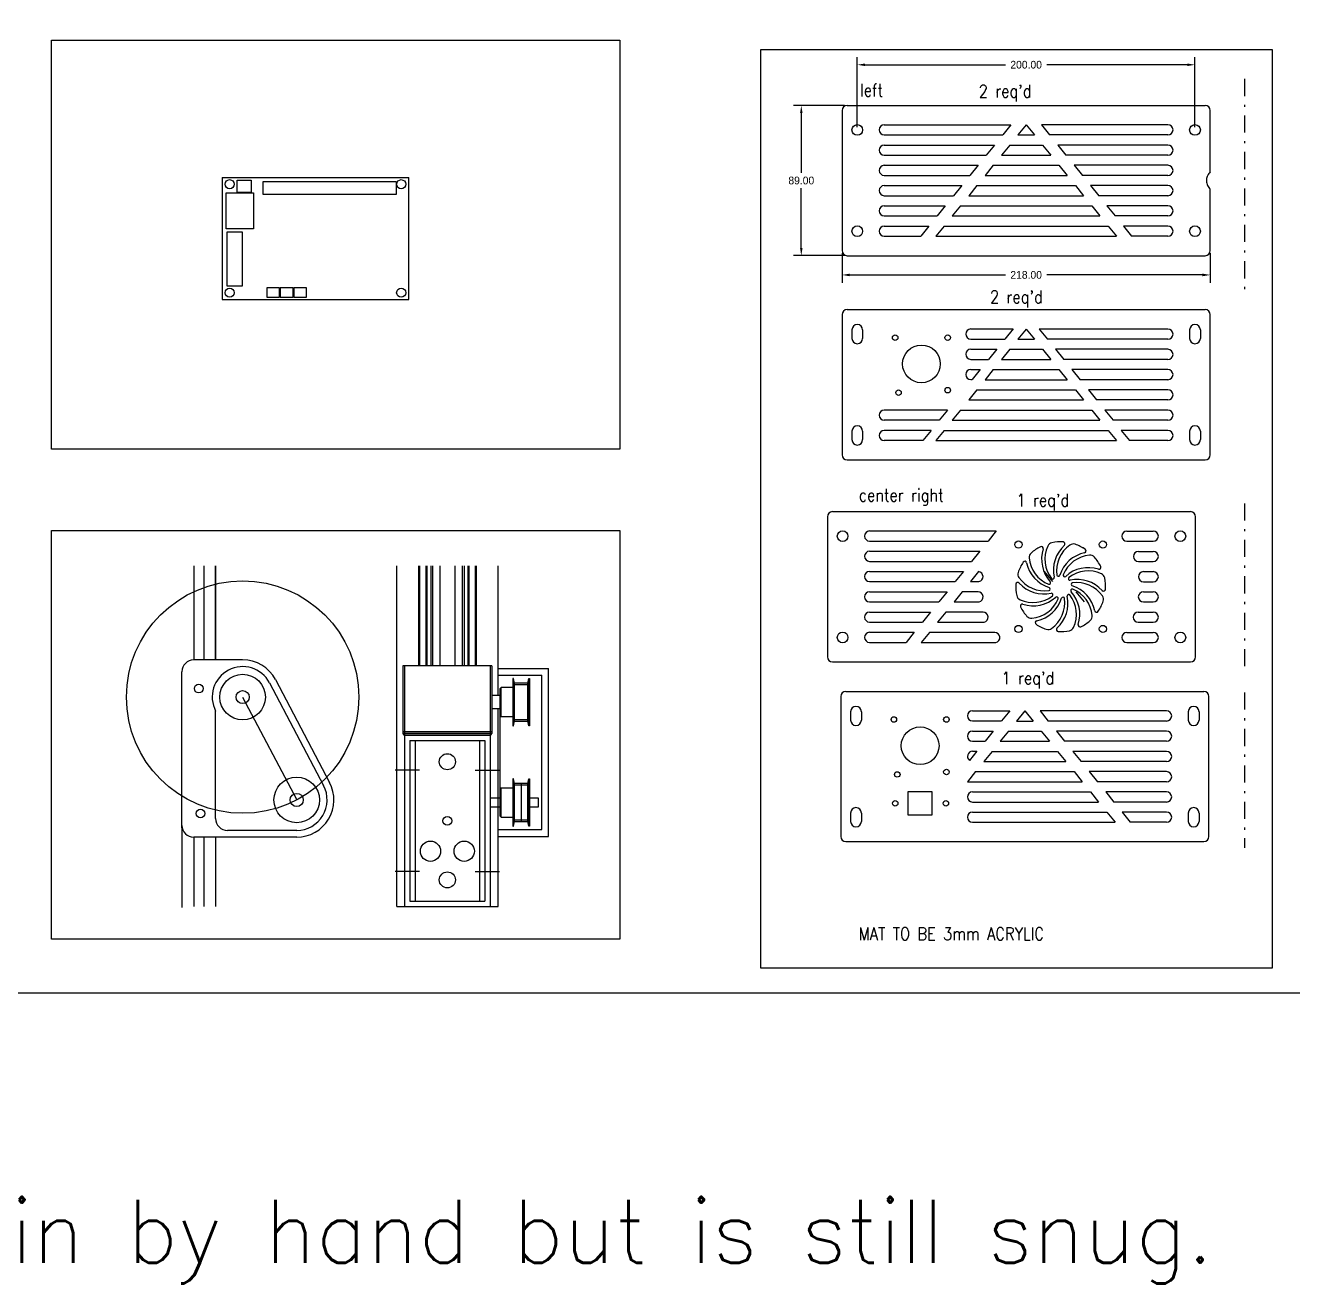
# Model space of a CAD drawing. Extents: x 134 to 3729, y -60 to 2081.
# Drawn here: x 2372 to 3123, y 21 to 766 of the extents above; entities that cross this region are included whole.
import ezdxf

# ---------------------------------------------------------------- set-up
doc = ezdxf.new("R2010")
doc.units = 0
doc.header["$LTSCALE"] = 25.4
doc.header["$MEASUREMENT"] = 0
doc.linetypes.add('CENTER', pattern=[0.85, 0.4, -0.2, 0.05, -0.2])
doc.linetypes.add('PHL_THICK', pattern=[0])
doc.layers.get('0').update_dxf_attribs({"linetype": 'CONTINUOUS'})
doc.layers.get('Defpoints').update_dxf_attribs({"linetype": 'CONTINUOUS'})
doc.layers.add('PROJECTION', color=7, linetype='CONTINUOUS')
doc.styles.add('ROMANS', font='ROMANS.SHX')
doc.dimstyles.get("Standard").update_dxf_attribs({"dimtxt": 0.18, "dimasz": 0.18, "dimexe": 0.18, "dimexo": 0.0625, "dimgap": 0.09, "dimtad": 0, "dimtih": 1, "dimtoh": 1, "dimdec": 4, "dimzin": 0, "dimdsep": 46, "dimtxsty": 'ROMANS', "dimcen": 0.09, "dimadec": 0, "dimazin": 0, "dimtfac": 1, "dimtdec": 4, "dimtofl": 0, "dimtmove": 2, "dimatfit": 3, "dimfxl": 0, "dimtolj": 1, "dimtzin": 0, "dimarcsym": 0})

# ---------------------------------------------------------------- blocks, each defined once
blk = doc.blocks.new('B20273743706122013_0000005')
at = {"color": 7, "linetype": 'Continuous'}
for p, q in [((3.209, 5.859), (3.156, 5.59)), ((3.252, 5.859), (3.209, 5.859)), ((3.209, 5.859), (3.209, 3.141)), ((3.252, 4.5), (3.252, 5.859)), ((3.156, 5.59), (3.156, 3.41)), ((3.252, 3.141), (3.252, 4.5)), ((3.156, 3.41), (3.209, 3.141)), ((3.209, 3.141), (3.252, 3.141))]:
    blk.add_line(p, q, dxfattribs=at)
blk = doc.blocks.new('*D381')
at = {"color": 0, "lineweight": -2}
for p, q in [((2864.93, 705.58), (2864.93, 747.19)), ((3064.93, 705.58), (3064.93, 747.19)), ((2869.5, 742.62), (2952.73, 742.62)), ((3060.35, 742.62), (2977.12, 742.62))]:
    blk.add_line(p, q, dxfattribs=at)
at = {"color": 0}
for points in [[(2869.5, 743.38), (2869.5, 741.86), (2864.93, 742.62)], [(3060.35, 743.38), (3060.35, 741.86), (3064.93, 742.62)]]:
    blk.add_solid(points, dxfattribs=at)
at = {"layer": 'Defpoints', "color": 0}
for p in [(3064.93, 742.62), (2864.93, 704.01), (3064.93, 704.01)]:
    blk.add_point(p, dxfattribs=at)
at = {"color": 0, "insert": (2964.93, 742.62), "char_height": 4.572, "attachment_point": 5}
blk.add_mtext('\\A1;200.00', dxfattribs=at)
blk = doc.blocks.new('*D382')
at = {"color": 0, "lineweight": -2}
for p, q in [((2855.93, 630.96), (2855.93, 613.54)), ((3073.93, 630.96), (3073.93, 613.54)), ((2860.5, 618.12), (2952.73, 618.12)), ((3069.35, 618.12), (2977.12, 618.12))]:
    blk.add_line(p, q, dxfattribs=at)
at = {"color": 0}
for points in [[(2860.5, 618.88), (2860.5, 617.35), (2855.93, 618.12)], [(3069.35, 618.88), (3069.35, 617.35), (3073.93, 618.12)]]:
    blk.add_solid(points, dxfattribs=at)
at = {"layer": 'Defpoints', "color": 0}
for p in [(2855.93, 632.54), (3073.93, 632.54), (3073.93, 618.12)]:
    blk.add_point(p, dxfattribs=at)
at = {"color": 0, "insert": (2964.93, 618.12), "char_height": 4.572, "attachment_point": 5}
blk.add_mtext('\\A1;218.00', dxfattribs=at)
blk = doc.blocks.new('*D419')
at = {"color": 0, "lineweight": -2}
for p, q in [((2857.35, 718.54), (2827.2, 718.54)), ((2831.77, 713.96), (2831.77, 678.61)), ((2831.77, 634.11), (2831.77, 669.46)), ((2857.35, 629.54), (2827.2, 629.54))]:
    blk.add_line(p, q, dxfattribs=at)
at = {"color": 0}
for points in [[(2831.01, 713.96), (2832.53, 713.96), (2831.77, 718.54)], [(2831.01, 634.11), (2832.53, 634.11), (2831.77, 629.54)]]:
    blk.add_solid(points, dxfattribs=at)
at = {"layer": 'Defpoints', "color": 0}
for p in [(2858.93, 718.54), (2831.77, 629.54), (2858.93, 629.54)]:
    blk.add_point(p, dxfattribs=at)
at = {"color": 0, "insert": (2831.77, 674.04), "char_height": 4.572, "attachment_point": 5}
blk.add_mtext('\\A1;89.00', dxfattribs=at)

msp = doc.modelspace()

# ---------------------------------------------------------------- linework, layer by layer
at = {"linetype": 'CENTER'}
for p, q in [((3094.20033, 734.18944), (3094.20033, 604.94833)), ((3094.20033, 482.81233), (3094.20033, 385.95347)), ((3094.20033, 370.78898), (3094.20033, 278.76386))]:
    msp.add_line(p, q, dxfattribs=at)
at = {"color": 6}
for p, q in [((2855.92689, 715.53548), (2855.92689, 632.53548)), ((2858.92689, 718.53548), (3070.92689, 718.53548)), ((3073.92689, 679.13346), (3073.92689, 715.53548)), ((2880.92689, 707.06571), (2955.91957, 707.06571)), ((2955.91957, 707.06571), (2951.06087, 701.06571)), ((2964.92689, 707.06571), (2960.06819, 701.06571)), ((2964.92689, 707.06571), (2969.7856, 701.06571)), ((3048.92689, 707.06571), (2973.93421, 707.06571)), ((2973.93421, 707.06571), (2978.79291, 701.06571)), ((2880.92689, 701.06571), (2951.06087, 701.06571)), ((2960.06819, 701.06571), (2969.7856, 701.06571)), ((3048.92689, 701.06571), (2978.79291, 701.06571)), ((2880.92689, 695.06571), (2946.20217, 695.06571)), ((2946.20217, 695.06571), (2941.34346, 689.06571)), ((2955.20948, 695.06571), (2950.35078, 689.06571)), ((2955.20948, 695.06571), (2974.6443, 695.06571)), ((2974.6443, 695.06571), (2979.503, 689.06571)), ((3048.92689, 695.06571), (2983.65162, 695.06571)), ((2983.65162, 695.06571), (2988.51032, 689.06571)), ((2880.92689, 689.06571), (2941.34346, 689.06571)), ((2880.92689, 683.06571), (2936.48476, 683.06571)), ((2936.48476, 683.06571), (2931.62605, 677.06571)), ((2945.49207, 683.06571), (2940.63337, 677.06571)), ((2945.49207, 683.06571), (2984.36171, 683.06571)), ((2950.35078, 689.06571), (2979.503, 689.06571)), ((2984.36171, 683.06571), (2989.22041, 677.06571)), ((3048.92689, 689.06571), (2988.51032, 689.06571)), ((3048.92689, 683.06571), (2993.36903, 683.06571)), ((2993.36903, 683.06571), (2998.22773, 677.06571)), ((2880.92689, 677.06571), (2931.62605, 677.06571)), ((2940.63337, 677.06571), (2989.22041, 677.06571)), ((3048.92689, 677.06571), (2998.22773, 677.06571)), ((2880.92689, 671.06571), (2926.76735, 671.06571)), ((2926.76735, 671.06571), (2921.90864, 665.06571)), ((2935.77467, 671.06571), (2930.91596, 665.06571)), ((2935.77467, 671.06571), (2994.07912, 671.06571)), ((2994.07912, 671.06571), (2998.93782, 665.06571)), ((3048.92689, 671.06571), (3003.08643, 671.06571)), ((3003.08643, 671.06571), (3007.94514, 665.06571)), ((3073.92689, 632.53547), (3073.92689, 668.93749)), ((2880.92689, 665.06571), (2921.90864, 665.06571)), ((2930.91596, 665.06571), (2998.93782, 665.06571)), ((3048.92689, 665.06571), (3007.94514, 665.06571)), ((2880.92689, 659.06571), (2917.04994, 659.06571)), ((2880.92689, 653.06571), (2912.19124, 653.06571)), ((2917.04994, 659.06571), (2912.19124, 653.06571)), ((2926.05726, 659.06571), (2921.19855, 653.06571)), ((2921.19855, 653.06571), (3008.65523, 653.06571)), ((2926.05726, 659.06571), (3003.79652, 659.06571)), ((3003.79652, 659.06571), (3008.65523, 653.06571)), ((3048.92689, 659.06571), (3012.80384, 659.06571)), ((3012.80384, 659.06571), (3017.66255, 653.06571)), ((3048.92689, 653.06571), (3017.66255, 653.06571)), ((2880.92689, 647.06571), (2907.33253, 647.06571)), ((2907.33253, 647.06571), (2902.47383, 641.06571)), ((2916.33985, 647.06571), (2911.48115, 641.06571)), ((2916.33985, 647.06571), (3013.51393, 647.06571)), ((3013.51393, 647.06571), (3018.37264, 641.06571)), ((3048.92689, 647.06571), (3022.52125, 647.06571)), ((3022.52125, 647.06571), (3027.37995, 641.06571)), ((2880.92689, 641.06571), (2902.47383, 641.06571)), ((2911.48115, 641.06571), (3018.37264, 641.06571)), ((3048.92689, 641.06571), (3027.37995, 641.06571)), ((2858.92689, 629.53548), (3070.9269, 629.53548)), ((2855.92689, 594.5882), (2855.92689, 511.58819)), ((2858.92689, 597.58819), (3070.9269, 597.58819)), ((3073.92689, 511.58819), (3073.92689, 594.58819)), ((2932.18213, 586.11842), (2957.20634, 586.11842)), ((2957.20634, 586.11842), (2952.34763, 580.11842)), ((2964.92689, 586.05796), (2960.06819, 580.05796)), ((2964.92689, 586.05796), (2969.7856, 580.05796)), ((3048.92689, 586.05796), (2972.64745, 586.05796)), ((2972.64745, 586.05796), (2977.50616, 580.05796)), ((2932.18213, 580.11842), (2952.34763, 580.11842)), ((2960.06819, 580.05796), (2969.7856, 580.05796)), ((3048.92689, 580.05796), (2977.50616, 580.05796)), ((2932.18213, 574.11842), (2947.48893, 574.11842)), ((2947.48893, 574.11842), (2942.63022, 568.11842)), ((2955.20949, 574.05796), (2950.35078, 568.05796)), ((2955.20949, 574.05796), (2974.6443, 574.05796)), ((2974.6443, 574.05796), (2979.50301, 568.05796)), ((3048.92689, 574.05796), (2982.36486, 574.05796)), ((2982.36486, 574.05796), (2987.22356, 568.05796)), ((2932.18213, 568.11842), (2942.63022, 568.11842)), ((2950.35078, 568.05796), (2979.50301, 568.05796)), ((3048.92689, 568.05796), (2987.22356, 568.05796)), ((2932.18213, 562.11842), (2937.77152, 562.11842)), ((2932.18213, 556.11842), (2932.91282, 556.11842)), ((2937.77152, 562.11842), (2932.91282, 556.11842)), ((2945.49208, 562.05796), (2940.63337, 556.05796)), ((2940.63337, 556.05796), (2989.22042, 556.05796)), ((2945.49208, 562.05796), (2984.36171, 562.05796)), ((2984.36171, 562.05796), (2989.22042, 556.05796)), ((3048.92689, 562.05796), (2992.08227, 562.05796)), ((2992.08227, 562.05796), (2996.94097, 556.05796)), ((3048.92689, 556.05796), (2996.94097, 556.05796)), ((2935.77467, 550.05796), (2930.91596, 544.05796)), ((2935.77467, 550.05796), (2994.07912, 550.05796)), ((2994.07912, 550.05796), (2998.93782, 544.05796)), ((3048.92689, 550.05796), (3001.79968, 550.05796)), ((3001.79968, 550.05796), (3006.65838, 544.05796)), ((2930.91596, 544.05796), (2998.93782, 544.05796)), ((3048.92689, 544.05796), (3006.65838, 544.05796)), ((2918.3367, 538.05796), (2880.92689, 538.05796)), ((2918.3367, 538.05796), (2913.478, 532.05796)), ((2926.05726, 538.05796), (2921.19856, 532.05796)), ((2926.05726, 538.05796), (3003.79653, 538.05796)), ((3003.79653, 538.05796), (3008.65523, 532.05796)), ((3048.92689, 538.05796), (3011.51709, 538.05796)), ((3011.51709, 538.05796), (3016.37579, 532.05796)), ((2913.478, 532.05796), (2880.92689, 532.05796)), ((2908.61929, 526.05796), (2880.92689, 526.05796)), ((2908.61929, 526.05796), (2903.76059, 520.05796)), ((2916.33985, 526.05796), (2911.48115, 520.05796)), ((2916.33985, 526.05796), (3013.51394, 526.05796)), ((2921.19856, 532.05796), (3008.65523, 532.05796)), ((3013.51394, 526.05796), (3018.37264, 520.05796)), ((3048.92689, 532.05796), (3016.37579, 532.05796)), ((3048.92689, 526.05796), (3021.23449, 526.05796)), ((3021.23449, 526.05796), (3026.0932, 520.05796)), ((2903.76059, 520.05796), (2880.92689, 520.05796)), ((2911.48115, 520.05796), (3018.37264, 520.05796)), ((3048.92689, 520.05796), (3026.0932, 520.05796)), ((2858.92689, 508.58819), (3070.9269, 508.58819)), ((2847.23314, 474.92097), (2847.23314, 391.92096)), ((2850.23314, 477.92097), (3062.23315, 477.92097)), ((3065.23314, 391.92096), (3065.23314, 474.92097)), ((2872.23314, 466.4512), (2947.22582, 466.4512)), ((2947.22582, 466.4512), (2942.36712, 460.4512)), ((3024.61382, 466.39073), (3040.23314, 466.39073)), ((2872.23314, 460.4512), (2942.36712, 460.4512)), ((3024.61382, 460.39073), (3040.23314, 460.39073)), ((2872.23314, 454.4512), (2937.50842, 454.4512)), ((2937.50842, 454.4512), (2932.64971, 448.4512)), ((3031.4836, 454.39073), (3040.23314, 454.39073)), ((2872.23314, 448.4512), (2932.64971, 448.4512)), ((3031.4836, 448.39073), (3040.23314, 448.39073)), ((2872.23314, 442.4512), (2927.79101, 442.4512)), ((2872.23314, 436.4512), (2922.9323, 436.4512)), ((2927.79101, 442.4512), (2922.9323, 436.4512)), ((2936.73478, 442.37273), (2931.93962, 436.4512)), ((2931.93962, 436.4512), (2937.00587, 436.4512)), ((2975.66796, 442.4512), (2980.52666, 436.4512)), ((3034.37411, 442.39073), (3040.23314, 442.39073)), ((3034.37411, 436.39073), (3040.23314, 436.39073)), ((2872.23314, 430.4512), (2918.0736, 430.4512)), ((2918.0736, 430.4512), (2913.2149, 424.4512)), ((2927.03195, 430.39073), (2922.22221, 424.4512)), ((2936.4246, 430.39073), (2927.03195, 430.39073)), ((2994.39268, 430.4512), (2999.25139, 424.4512)), ((3034.3561, 430.39073), (3040.23314, 430.39073)), ((2872.23314, 424.4512), (2913.2149, 424.4512)), ((2922.22221, 424.4512), (2937.02388, 424.4512)), ((3034.3561, 424.39073), (3040.23314, 424.39073)), ((2872.23314, 418.4512), (2908.35619, 418.4512)), ((2908.35619, 418.4512), (2903.49749, 412.4512)), ((2917.31454, 418.39073), (2912.5048, 412.4512)), ((2939.4356, 418.39073), (2917.31454, 418.39073)), ((3031.3451, 418.39073), (3040.23314, 418.39073)), ((2872.23314, 412.4512), (2903.49749, 412.4512)), ((2872.23314, 406.4512), (2898.63878, 406.4512)), ((2898.63878, 406.4512), (2893.78008, 400.4512)), ((2907.59713, 406.39073), (2902.7874, 400.4512)), ((2946.3753, 406.39073), (2907.59713, 406.39073)), ((2912.5048, 412.4512), (2940.03488, 412.4512)), ((3024.61382, 406.39073), (3040.23314, 406.39073)), ((3031.3451, 412.39073), (3040.23314, 412.39073)), ((2872.23314, 400.4512), (2893.78008, 400.4512)), ((2902.7874, 400.4512), (2946.97458, 400.4512)), ((3024.61382, 400.39073), (3040.23314, 400.39073)), ((2850.23314, 388.92097), (3062.23315, 388.92097)), ((2855.15029, 368.42097), (2855.15029, 285.42096)), ((2858.15029, 371.42097), (3070.1503, 371.42097)), ((3073.15029, 285.42096), (3073.15029, 368.42097)), ((2933.1545, 359.95119), (2955.19194, 359.95119)), ((2933.1545, 353.95119), (2950.33323, 353.95119)), ((2955.19194, 359.95119), (2950.33323, 353.95119)), ((2964.15029, 359.89073), (2959.29159, 353.89073)), ((2959.29159, 353.89073), (2969.009, 353.89073)), ((2964.15029, 359.89073), (2969.009, 353.89073)), ((3048.15029, 359.89073), (2973.15761, 359.89073)), ((2973.15761, 359.89073), (2978.01632, 353.89073)), ((3048.15029, 353.89073), (2978.01632, 353.89073)), ((2933.1545, 347.95119), (2945.47453, 347.95119)), ((2945.47453, 347.95119), (2940.61582, 341.95119)), ((2954.43289, 347.89073), (2949.57418, 341.89073)), ((2954.43289, 347.89073), (2973.8677, 347.89073)), ((2973.8677, 347.89073), (2978.72641, 341.89073)), ((3048.15029, 347.89073), (2982.87502, 347.89073)), ((2982.87502, 347.89073), (2987.73372, 341.89073)), ((2933.1545, 341.95119), (2940.61582, 341.95119)), ((2949.57418, 341.89073), (2978.72641, 341.89073)), ((3048.15029, 341.89073), (2987.73372, 341.89073)), ((2935.75712, 335.95119), (2931.37309, 330.53736)), ((2933.1545, 335.95119), (2935.75712, 335.95119)), ((2944.71548, 335.89073), (2939.85677, 329.89073)), ((2944.71548, 335.89073), (2983.58511, 335.89073)), ((2983.58511, 335.89073), (2988.44382, 329.89073)), ((3048.15029, 335.89073), (2992.59243, 335.89073)), ((2992.59243, 335.89073), (2997.45113, 329.89073)), ((2934.99807, 323.89073), (2930.13937, 317.89073)), ((2934.99807, 323.89073), (2993.30252, 323.89073)), ((2939.85677, 329.89073), (2988.44382, 329.89073)), ((2993.30252, 323.89073), (2998.16122, 317.89073)), ((3048.15029, 329.89073), (2997.45113, 329.89073)), ((3048.15029, 323.89073), (3002.30984, 323.89073)), ((3002.30984, 323.89073), (3007.16854, 317.89073)), ((2930.13937, 317.89073), (2998.16122, 317.89073)), ((3048.15029, 317.89073), (3007.16854, 317.89073)), ((2933.1545, 311.89073), (3003.01993, 311.89073)), ((3003.01993, 311.89073), (3007.87863, 305.89073)), ((3048.15029, 311.89073), (3012.02725, 311.89073)), ((3012.02725, 311.89073), (3016.88595, 305.89073)), ((2933.1545, 305.89073), (3007.87863, 305.89073)), ((3048.15029, 305.89073), (3016.88595, 305.89073)), ((2933.1545, 299.89073), (3012.73734, 299.89073)), ((2933.1545, 293.89073), (3017.59604, 293.89073)), ((3012.73734, 299.89073), (3017.59604, 293.89073)), ((3048.15029, 299.89073), (3021.74465, 299.89073)), ((3021.74465, 299.89073), (3026.60336, 293.89073)), ((3048.15029, 293.89073), (3026.60336, 293.89073)), ((2858.15029, 282.42097), (3070.1503, 282.42097))]:
    msp.add_line(p, q, dxfattribs=at)
at = {"color": 3}
for p, q in [((2488.77832, 675.9243), (2488.77832, 603.5343)), ((2488.77832, 675.9243), (2599.26832, 675.9243)), ((2599.26832, 603.5343), (2599.26832, 675.9243)), ((2488.77832, 603.5343), (2599.26832, 603.5343)), ((2861.75189, 585.55796), (2861.75189, 580.55797)), ((2868.10189, 585.55796), (2868.10189, 580.55797)), ((3061.75189, 585.55796), (3061.75189, 580.55797)), ((3068.10189, 585.55796), (3068.10189, 580.55797)), ((2861.75189, 525.55796), (2861.75189, 520.55797)), ((2868.10189, 525.55796), (2868.10189, 520.55797)), ((3061.75189, 525.55796), (3061.75189, 520.55797)), ((3068.10189, 525.55796), (3068.10189, 520.55797)), ((2653.29272, 367.98196), (2653.29272, 362.13436)), ((2860.97529, 359.39073), (2860.97529, 354.39074)), ((2867.32529, 359.39073), (2867.32529, 354.39074)), ((3060.97529, 359.39073), (3060.97529, 354.39074)), ((3067.32529, 359.39073), (3067.32529, 354.39074)), ((2605.74781, 324.76608), (2591.27485, 324.76608)), ((2638.54781, 324.76608), (2653.02078, 324.76608)), ((2653.29272, 308.51339), (2653.29272, 302.66579)), ((2860.97529, 299.39073), (2860.97529, 294.39074)), ((2867.32529, 299.39073), (2867.32529, 294.39074)), ((3060.97529, 299.39073), (3060.97529, 294.39074)), ((3067.32529, 299.39073), (3067.32529, 294.39074)), ((2605.74781, 264.76623), (2591.27485, 264.76623)), ((2638.54781, 264.76623), (2653.02078, 264.76623))]:
    msp.add_line(p, q, dxfattribs=at)
at = {"color": 2}
for p, q in [((2471.92015, 445.83549), (2471.92015, 390.09966)), ((2477.92015, 445.83549), (2477.92015, 390.09966)), ((2471.92015, 285.09018), (2471.92015, 243.96616)), ((2477.92015, 285.09018), (2477.92015, 243.96616))]:
    msp.add_line(p, q, dxfattribs=at)
for p, q in [((2484.92015, 390.09966), (2484.92015, 445.83549)), ((2592.14781, 243.96616), (2592.14781, 445.83549)), ((2652.14781, 368.95656), (2652.14781, 445.83549)), ((2484.92015, 404.46943), (2484.92015, 390.09966)), ((2464.92015, 290.55609), (2464.92015, 383.09966)), ((2500.92015, 390.09966), (2471.92015, 390.09966)), ((2652.14781, 385.09166), (2682.14781, 385.09166)), ((2682.14781, 285.55609), (2682.14781, 385.09166)), ((2516.8196, 376.57584), (2548.8217, 315.63337)), ((2520.34624, 378.46337), (2552.34835, 317.5209)), ((2652.14781, 381.09166), (2678.14781, 381.09166)), ((2670.75522, 351.02466), (2670.75522, 379.09166)), ((2678.14781, 289.55609), (2678.14781, 381.09166)), ((2500.92015, 368.06616), (2532.92225, 307.12368)), ((2652.14781, 243.96616), (2652.14781, 361.15976)), ((2653.29272, 365.05816), (2653.29272, 305.58959)), ((2484.92015, 296.09018), (2484.92015, 359.74707)), ((2665.81492, 316.79099), (2665.81492, 294.38819)), ((2670.75522, 291.55609), (2670.75522, 319.62309)), ((2895.1524, 312.15075), (2909.1524, 312.15075)), ((2895.1524, 298.15075), (2895.1524, 312.15075)), ((2909.1524, 312.15075), (2909.1524, 298.15075)), ((2909.1524, 298.15075), (2895.1524, 298.15075)), ((2464.92015, 290.55609), (2464.92015, 243.47514)), ((2532.92225, 289.09018), (2491.92015, 289.09018)), ((2532.92225, 289.09018), (2491.92015, 289.09018)), ((2652.14781, 289.55609), (2678.14781, 289.55609)), ((2652.14781, 285.55609), (2682.14781, 285.55609)), ((2532.92225, 285.09018), (2471.92015, 285.09018)), ((2484.92015, 285.09018), (2484.92015, 243.96616))]:
    msp.add_line(p, q)
at = {"color": 7, "linetype": 'Continuous'}
for p, q in [((2669.76716, 376.25956), (2661.86268, 376.25956)), ((2661.86268, 375.49756), (2669.76716, 375.49756)), ((2669.76716, 376.31556), (2670.31059, 379.09166)), ((2669.76716, 353.80075), (2669.76716, 376.31556)), ((2669.76716, 353.85676), (2669.76716, 376.25956)), ((2670.31059, 379.09166), (2670.75522, 379.09166)), ((2670.31059, 351.02466), (2670.31059, 379.09166)), ((2670.75522, 379.09166), (2670.75522, 365.05816)), ((2653.92772, 373.64336), (2653.29272, 373.00836)), ((2653.29272, 373.00836), (2653.29272, 357.10796)), ((2660.87461, 373.64336), (2653.92772, 373.64336)), ((2653.92772, 356.47296), (2653.92772, 373.64336)), ((2670.75522, 365.05816), (2670.75522, 351.02466)), ((2653.29272, 357.10796), (2653.92772, 356.47296)), ((2653.92772, 356.47296), (2660.87461, 356.47296)), ((2669.76716, 354.61876), (2661.86268, 354.61876)), ((2661.86268, 353.85676), (2669.76716, 353.85676)), ((2670.31059, 351.02466), (2669.76716, 353.80075)), ((2670.75522, 351.02466), (2670.31059, 351.02466)), ((2669.76716, 316.79099), (2661.86268, 316.79099)), ((2661.86268, 316.02899), (2669.76716, 316.02899)), ((2669.76716, 316.84699), (2670.31059, 319.62309)), ((2669.76716, 294.33218), (2669.76716, 316.84699)), ((2669.76716, 294.38819), (2669.76716, 316.79099)), ((2670.31059, 319.62309), (2670.75522, 319.62309)), ((2670.31059, 291.55609), (2670.31059, 319.62309)), ((2670.75522, 319.62309), (2670.75522, 305.58959)), ((2653.92772, 314.17479), (2653.29272, 313.53979)), ((2653.29272, 313.53979), (2653.29272, 297.63939)), ((2660.87461, 314.17479), (2653.92772, 314.17479)), ((2653.92772, 297.00439), (2653.92772, 314.17479)), ((2670.75522, 305.58959), (2670.75522, 291.55609)), ((2653.29272, 297.63939), (2653.92772, 297.00439)), ((2653.92772, 297.00439), (2660.87461, 297.00439)), ((2669.76716, 295.15019), (2661.86268, 295.15019)), ((2661.86268, 294.38819), (2669.76716, 294.38819)), ((2670.31059, 291.55609), (2669.76716, 294.33218)), ((2670.75522, 291.55609), (2670.31059, 291.55609))]:
    msp.add_line(p, q, dxfattribs=at)
at = {"color": 4}
for p, q in [((2596.74781, 345.56616), (2647.54781, 345.56616)), ((2596.74781, 345.56616), (2647.54781, 345.56616)), ((2596.74781, 345.56616), (2596.74781, 243.96616)), ((2647.54781, 345.56616), (2647.54781, 243.96616)), ((2599.92281, 342.39116), (2599.92281, 247.14116)), ((2599.92281, 342.39116), (2644.37281, 342.39116)), ((2603.09781, 342.39116), (2603.09781, 247.14116)), ((2641.19781, 342.39116), (2641.19781, 247.14116)), ((2644.37281, 342.39116), (2644.37281, 247.14116)), ((2592.14781, 243.96616), (2652.14781, 243.96616)), ((2596.74781, 243.96616), (2647.54781, 243.96616)), ((2599.92281, 247.14116), (2644.37281, 247.14116))]:
    msp.add_line(p, q, dxfattribs=at)
for points in [[(133.78398, 2080.78436), (3728.5728, 2080.78436), (3728.5728, 192.682), (133.78398, 192.682)], [(2387.73156, 757.12932), (2724.33928, 757.12932), (2724.33928, 514.93951), (2387.73156, 514.93951)], [(2807.7082, 751.70998), (3110.70755, 751.70998), (3110.70755, 207.44658), (2807.7082, 207.44658)], [(2387.73156, 466.80448), (2724.33928, 466.80448), (2724.33928, 224.61467), (2387.73156, 224.61467)]]:
    msp.add_lwpolyline(points, close=True, dxfattribs=at)
at = {"color": 3}
for points in [[(2497.7563, 674.27698), (2505.96464, 674.27698), (2505.96464, 666.93345), (2497.7563, 666.93345)], [(2513.02763, 673.51401), (2591.8659, 673.51401), (2591.8659, 665.789), (2513.02763, 665.789)], [(2491.12917, 666.6665), (2507.30856, 666.6665), (2507.30856, 645.38736), (2491.12917, 645.38736)], [(2491.68231, 643.59107), (2500.67086, 643.59107), (2500.67086, 611.53419), (2491.68231, 611.53419)], [(2515.26287, 605.03583), (2522.83552, 605.03583), (2522.83552, 610.46832), (2515.26287, 610.46832)], [(2523.22387, 605.03583), (2530.79652, 605.03583), (2530.79652, 610.46832), (2523.22387, 610.46832)], [(2531.18486, 605.03583), (2538.75751, 605.03583), (2538.75751, 610.46832), (2531.18486, 610.46832)]]:
    msp.add_lwpolyline(points, close=True, dxfattribs=at)
for points in [[(2653.29272, 308.08959), (2647.54781, 308.08959)], [(2670.75522, 303.08959), (2676.14781, 303.08959), (2676.14781, 308.08959), (2670.75522, 308.08959)], [(2647.54781, 303.08959), (2653.29272, 303.08959)]]:
    msp.add_lwpolyline(points)
for centre, radius in [((2864.92689, 704.00525), 3.175), ((3064.92689, 704.00525), 3.175), ((2864.92689, 644.00525), 3.175), ((3064.92689, 644.00525), 3.175), ((2902.929, 565.41549), 11.176), ((2856.23314, 463.39073), 3.175), ((3056.23314, 463.39073), 3.175), ((2856.23314, 403.39073), 3.175), ((3056.23314, 403.39073), 3.175), ((2902.1524, 339.24826), 11.176), ((2622.14781, 294.76616), 2.6), ((2612.14781, 276.76616), 6), ((2632.14781, 276.76616), 6)]:
    msp.add_circle(centre, radius, dxfattribs=at)
for centre, radius in [((2493.22332, 671.8603), 2.7051), ((2594.82332, 671.8603), 2.7051), ((2493.22332, 607.5983), 2.7051), ((2594.82332, 607.5983), 2.7051), ((2960.39035, 458.42096), 2.125), ((3010.39035, 458.42096), 2.125), ((2500.92015, 368.06616), 68.834), ((2960.39035, 408.42096), 2.125), ((3010.39035, 408.42096), 2.125), ((2474.92015, 373.09166), 2.6), ((2500.92015, 368.06616), 13.5), ((2500.92015, 368.06616), 13.5), ((2622.14781, 329.76616), 4.7625), ((2532.92225, 307.12368), 13.5), ((2475.94515, 299.09018), 2.6), ((2622.14781, 259.76616), 4.7625)]:
    msp.add_circle(centre, radius)
at = {"color": 2}
for centre in [(2887.37406, 580.97043), (2918.48394, 580.97043), (2889.37406, 548.40518), (2918.48394, 549.86055), (2886.59746, 354.8032), (2917.70734, 354.8032), (2888.59746, 322.23795), (2917.70734, 323.69332), (2887.4024, 305.15075), (2917.4024, 305.15075)]:
    msp.add_circle(centre, 1.63194, dxfattribs=at)
at = {"color": 4}
for centre in [(2500.92015, 368.06616), (2532.92225, 307.12368)]:
    msp.add_circle(centre, 3.8984, dxfattribs=at)
at = {"color": 6}
for centre, radius, start, end in [((2858.92689, 715.53548), 3, 90, 180), ((3070.92689, 715.53548), 3, 360, 90), ((2880.92689, 704.06571), 3, 90, 270), ((3048.92689, 704.06571), 3, 270, 90), ((2880.92689, 692.06571), 3, 90, 270), ((3048.92689, 692.06571), 3, 270, 90), ((2880.92689, 680.06571), 3, 90, 270), ((3048.92689, 680.06571), 3, 270, 90), ((2880.92689, 668.06571), 3, 90, 270), ((3048.92689, 668.06571), 3, 270, 90), ((2880.92689, 656.06571), 3, 90, 270), ((3048.92689, 656.06571), 3, 270, 90), ((2880.92689, 644.06571), 3, 90, 270), ((3048.92689, 644.06571), 3, 270, 90), ((2858.92689, 632.53548), 3, 180, 270), ((3070.9269, 632.53547), 2.99999, 270, 0), ((2858.92689, 594.5882), 2.99999, 90, 180), ((3070.92689, 594.58819), 3, 360, 90), ((2932.18213, 583.11842), 3, 90, 270), ((3048.92689, 583.05796), 3, 270, 90), ((2932.18213, 571.11842), 3, 90, 270), ((3048.92689, 571.05796), 3, 270, 90), ((2932.18213, 559.11842), 3, 90, 270), ((3048.92689, 559.05796), 3, 270, 90), ((3048.92689, 547.05796), 3, 270, 90), ((2880.92689, 535.05796), 3, 90, 270), ((3048.92689, 535.05796), 3, 270, 90), ((2880.92689, 523.05796), 3, 90, 270), ((3048.92689, 523.05796), 3, 270, 90), ((2858.92689, 511.58819), 2.99999, 180, 270), ((3070.9269, 511.58819), 2.99999, 270, 0), ((2850.23314, 474.92097), 2.99999, 90, 180), ((3062.23314, 474.92097), 3, 360, 90), ((2872.23314, 463.4512), 3, 90, 270), ((3024.61382, 463.39073), 3, 90, 270), ((3024.61382, 463.39073), 3, 90, 270), ((3040.23314, 463.39073), 3, 270, 90), ((2980.84964, 456.10375), 3.44061, 101.32001657, 155.69095027), ((2985.39035, 433.42096), 26.57343, 86.76827606, 101.32001657), ((3000.8209, 443.30868), 19.73682, 132.02794091, 192.38035651), ((3001.82303, 442.77326), 18.90763, 125.69095027, 187.38473239), ((2986.82375, 458.80708), 1.14687, 313.09064183, 86.76827606), ((2992.79937, 455.33519), 3.44061, 71.32001657, 125.69095027), ((2985.39035, 433.42096), 26.57343, 56.76827606, 71.32001657), ((2872.23314, 451.4512), 3, 90, 270), ((2970.11658, 450.79448), 3.44061, 131.32001657, 185.69095027), ((2985.50736, 452.32823), 18.90763, 185.69095027, 247.38473239), ((2985.39035, 433.42096), 26.57343, 116.76827606, 131.32001657), ((2973.93865, 456.12269), 1.14687, 343.09064183, 116.76827606), ((2993.80974, 449.69926), 19.73682, 162.02794091, 222.38035651), ((2994.94532, 449.73663), 18.90763, 155.69095027, 217.38473239), ((3003.69746, 434.2687), 19.73682, 102.02794091, 162.38035651), ((3004.29761, 433.30395), 18.90763, 95.69095027, 157.38473239), ((2999.32477, 454.68929), 1.14687, 283.09064183, 56.76827606), ((3002.76386, 448.69473), 3.44061, 41.32001657, 95.69095027), ((2985.39035, 433.42096), 26.57343, 26.76827606, 41.32001657), ((3031.4836, 451.39073), 3, 90, 270), ((3040.23314, 451.39073), 3, 270, 90), ((2985.39035, 433.42096), 26.57343, 146.76827606, 161.32001657), ((2964.12202, 447.35539), 1.14687, 13.09064183, 146.76827606), ((2984.54261, 451.72807), 19.73682, 192.02794091, 252.38035651), ((3001.66864, 425.00157), 19.73682, 72.02794091, 132.38035651), ((3008.09207, 444.87266), 1.14687, 253.09064183, 26.76827606), ((2872.23314, 439.4512), 3, 90, 270), ((2936.40658, 439.39073), 3, 281.52300771, 83.7193562), ((2960.00423, 434.85437), 1.14687, 43.09064183, 176.76827606), ((2963.47612, 440.82999), 3.44061, 161.32001657, 215.69095027), ((2976.03805, 449.85365), 18.90763, 215.69095027, 277.38473239), ((2975.50263, 448.85152), 19.73682, 222.02794091, 282.38035651), ((2978.48752, 435.79577), 0.95487, 254.76506658, 38.92130179), ((2980.59972, 438.92902), 0.95487, 224.76506658, 8.92130179), ((2983.99557, 440.58639), 0.95487, 194.76506658, 338.92130179), ((2987.76515, 440.32379), 0.95487, 164.76506658, 308.92130179), ((2990.8984, 438.21159), 0.95487, 134.76506658, 278.92130179), ((3001.70601, 423.86599), 18.90763, 65.69095027, 127.38473239), ((2995.27806, 417.99041), 19.73682, 42.02794091, 102.38035651), ((2992.55577, 434.81574), 0.95487, 104.76506658, 248.92130179), ((2994.74264, 416.98828), 18.90763, 35.69095027, 97.38473239), ((3008.07314, 437.96167), 3.44061, 11.32001657, 65.69095027), ((2985.39035, 433.42096), 26.57343, 356.76827606, 11.32001657), ((3034.37411, 439.39073), 3, 90, 270), ((3040.23314, 439.39073), 3, 270, 90), ((2872.23314, 427.4512), 3, 90, 270), ((2936.4246, 427.39073), 3, 281.52300771, 90), ((2985.39035, 433.42096), 26.57343, 176.76827606, 191.32001657), ((2962.70756, 428.88025), 3.44061, 191.32001657, 245.69095027), ((2969.07468, 442.97594), 18.90763, 245.69095027, 307.38473239), ((2978.22492, 432.02619), 0.95487, 284.76506658, 68.92130179), ((2979.88229, 428.63034), 0.95487, 314.76506658, 98.92130179), ((2990.18097, 427.91291), 0.95487, 44.76506658, 188.92130179), ((2975.83537, 417.1053), 18.90763, 335.69095027, 37.38473239), ((2992.29317, 431.04616), 0.95487, 74.76506658, 218.92130179), ((2976.97095, 417.14267), 19.73682, 342.02794091, 42.38035651), ((2986.23808, 415.11385), 19.73682, 12.02794091, 72.38035651), ((2985.27333, 414.5137), 18.90763, 5.69095027, 67.38473239), ((3010.77647, 431.98756), 1.14687, 223.09064183, 356.76827606), ((3007.30458, 426.01194), 3.44061, 341.32001657, 35.69095027), ((3034.3561, 427.39073), 3, 90, 270), ((3040.23314, 427.39073), 3, 270, 90), ((2962.68862, 421.96927), 1.14687, 73.09064183, 206.76827606), ((2985.39035, 433.42096), 26.57343, 206.76827606, 221.32001657), ((2969.11205, 441.84036), 19.73682, 252.02794091, 312.38035651), ((2966.48308, 433.53798), 18.90763, 275.69095027, 337.38473239), ((2967.08324, 432.57323), 19.73682, 282.02794091, 342.38035651), ((2968.95766, 424.06867), 18.90763, 305.69095027, 7.38473239), ((2983.01554, 426.51813), 0.95487, 344.76506658, 128.92130179), ((2969.95979, 423.53325), 19.73682, 312.02794091, 12.38035651), ((2986.78512, 426.25554), 0.95487, 14.76506658, 158.92130179), ((2985.39035, 433.42096), 26.57343, 326.76827606, 341.32001657), ((2872.23314, 415.4512), 3, 90, 270), ((2939.4356, 415.39073), 3, 281.52300771, 90), ((2968.01683, 418.1472), 3.44061, 221.32001657, 275.69095027), ((2971.45592, 412.15264), 1.14687, 103.09064183, 236.76827606), ((2985.39035, 433.42096), 26.57343, 296.76827606, 311.32001657), ((3000.66411, 416.04744), 3.44061, 311.32001657, 5.69095027), ((3006.65867, 419.48654), 1.14687, 193.09064183, 326.76827606), ((3031.3451, 415.39073), 3, 90, 270), ((3040.23314, 415.39073), 3, 270, 90), ((2872.23314, 403.4512), 3, 90, 270), ((2946.3753, 403.39073), 3, 281.52300771, 90), ((2985.39035, 433.42096), 26.57343, 236.76827606, 251.32001657), ((2977.98132, 411.50673), 3.44061, 251.32001657, 305.69095027), ((2983.95694, 408.03484), 1.14687, 133.09064183, 266.76827606), ((2985.39035, 433.42096), 26.57343, 266.76827606, 281.32001657), ((2989.93106, 410.73817), 3.44061, 281.32001657, 335.69095027), ((2996.84204, 410.71924), 1.14687, 163.09064183, 296.76827606), ((3024.61382, 403.39073), 3, 90, 270), ((3040.23314, 403.39073), 3, 270, 90), ((2850.23314, 391.92096), 2.99999, 180, 270), ((3062.23315, 391.92096), 2.99999, 270, 0), ((2858.15029, 368.42097), 2.99999, 90, 180), ((3070.15029, 368.42097), 3, 360, 90), ((2933.1545, 356.95119), 3, 90, 270), ((3048.15029, 356.89073), 3, 270, 90), ((2933.1545, 344.95119), 3, 90, 270), ((3048.15029, 344.89073), 3, 270, 90), ((2933.1545, 332.95119), 3, 90, 233.57257221), ((3048.15029, 332.89073), 3, 270, 90), ((3048.15029, 320.89073), 3, 270, 90), ((2933.1545, 308.89073), 3, 90, 270), ((3048.15029, 308.89073), 3, 270, 90), ((2933.1545, 296.89073), 3, 90, 270), ((3048.15029, 296.89073), 3, 270, 90), ((2858.15029, 285.42096), 2.99999, 180, 270), ((3070.1503, 285.42096), 2.99999, 270, 0)]:
    msp.add_arc(centre, radius, start, end, dxfattribs=at)
at = {"color": 3}
for centre, start, end in [((2864.92689, 585.55796), 0, 180), ((3064.92689, 585.55796), 0, 180), ((2864.92689, 580.55797), 180, 0), ((3064.92689, 580.55797), 180, 0), ((2864.92689, 525.55796), 0, 180), ((3064.92689, 525.55796), 0, 180), ((2864.92689, 520.55797), 180, 0), ((3064.92689, 520.55797), 180, 0), ((2864.15029, 359.39073), 0, 180), ((3064.15029, 359.39073), 0, 180), ((2864.15029, 354.39074), 180, 0), ((3064.15029, 354.39074), 180, 0), ((2864.15029, 299.39073), 0, 180), ((3064.15029, 299.39073), 0, 180), ((2864.15029, 294.39074), 180, 0), ((3064.15029, 294.39074), 180, 0)]:
    msp.add_arc(centre, 3.175, start, end, dxfattribs=at)
for centre, radius, start, end in [((2471.92015, 383.09966), 7, 90, 180), ((2500.92015, 368.06616), 18.0335, 28.15653996, 207.4718434), ((2500.92015, 368.06616), 22.0335, 28.15653996, 90), ((2532.92225, 307.12368), 22.0335, 270, 28.15653996), ((2532.92225, 307.12368), 18.0335, 270, 28.15653996), ((2491.92015, 296.09018), 7, 180, 270), ((2471.92015, 292.09018), 7, 180, 270)]:
    msp.add_arc(centre, radius, start, end)
at = {"color": 6}
msp.add_open_spline([(3073.92689, 679.13346), (3073.32865, 678.54097), (3072.83562, 677.86133), (3072.06016, 676.28935), (3071.81619, 675.38139), (3071.70225, 673.54646), (3071.83024, 672.6196), (3072.4445, 670.86736), (3072.92852, 670.04252), (3073.67874, 669.19134), (3073.80049, 669.06246), (3073.92689, 668.93749)], degree=3, knots=[5.533163353, 5.533163353, 5.533163353, 5.533163353, 5.856060103, 5.856060103, 6.225686201, 6.225686201, 6.5953123, 6.5953123, 6.964938398, 6.964938398, 7.033106212, 7.033106212, 7.033106212, 7.033106212], dxfattribs=at)
msp.add_point((2998.67706, 456.43423), dxfattribs=at)
at = {"layer": 'PROJECTION', "color": 7, "linetype": 'PHL_THICK'}
for p, q in [((2484.92015, 445.83549), (2484.92015, 390.09966)), ((2605.09232, 445.83549), (2605.09232, 386.49935)), ((2605.57962, 445.83549), (2605.57962, 386.49935)), ((2609.47801, 445.83549), (2609.47801, 386.49935)), ((2609.96531, 445.83549), (2609.96531, 386.49935)), ((2612.26602, 445.83549), (2612.26602, 386.49935)), ((2613.29973, 445.83549), (2613.29973, 386.49935)), ((2617.76211, 445.83549), (2617.76211, 386.49935)), ((2626.53351, 445.83549), (2626.53351, 386.49935)), ((2630.99589, 445.83549), (2630.99589, 386.49935)), ((2632.02961, 445.83549), (2632.02961, 386.49935)), ((2634.33031, 445.83549), (2634.33031, 386.49935)), ((2634.81761, 445.83549), (2634.81761, 386.49935)), ((2638.71601, 445.83549), (2638.71601, 386.49935)), ((2639.20331, 445.83549), (2639.20331, 386.49935)), ((2648.46201, 386.49935), (2595.83362, 386.49935)), ((2595.83362, 386.49935), (2595.83362, 347.51536)), ((2596.80822, 386.49935), (2596.80822, 345.56616)), ((2647.48741, 386.49935), (2647.48741, 345.56616)), ((2648.46201, 386.49935), (2648.46201, 347.51536)), ((2653.29272, 368.95656), (2648.46201, 368.95656)), ((2648.46201, 368.95656), (2648.46201, 365.05816)), ((2648.46201, 365.05816), (2648.46201, 361.15976)), ((2653.29272, 361.15976), (2648.46201, 361.15976)), ((2648.46201, 347.51536), (2595.83362, 347.51536)), ((2595.83362, 347.51536), (2595.83362, 346.54076)), ((2648.46201, 346.54076), (2595.83362, 346.54076)), ((2647.48741, 345.56616), (2596.80822, 345.56616)), ((2648.46201, 347.51536), (2648.46201, 346.54076))]:
    msp.add_line(p, q, dxfattribs=at)
for centre, start, end in [((2596.80822, 346.54076), 180, 270), ((2647.48741, 346.54076), 270, 0)]:
    msp.add_arc(centre, 0.9746, start, end, dxfattribs=at)

# ---------------------------------------------------------------- block references
at = {"xscale": 10.32520325203252, "yscale": 10.32520325203252, "zscale": 10.32520325203252, "rotation": 180}
for p in [(2694.45388, 411.52157), (2694.45388, 352.053)]:
    msp.add_blockref('B20273743706122013_0000005', p, dxfattribs=at)

# ---------------------------------------------------------------- texts
at = {"style": 'ROMANS', "width": 0.85}
for s, height, p in [('left', 7.451186, (2866.58045, 723.8858)), ("2 req'd", 7.451186, (2936.84416, 723.30246)), ("2 req'd", 7.451186, (2943.52317, 601.35787)), ('center right', 7.4511856, (2865.80385, 483.968)), ("1 req'd", 7.451186, (2959.17355, 481.01576)), ("1 req'd", 7.451186, (2950.32769, 375.63143)), ('MAT TO BE 3mm ACRYLIC', 7.4511856, (2865.80385, 224.14546))]:
    msp.add_text(s, height=height, dxfattribs=at).set_placement(p)
at = {"color": 1, "style": 'ROMANS'}
msp.add_text('0.010" (0.25 mm) over-sized bore the bearing can be pressed in by hand but is still snug.', height=37.255928, dxfattribs=at).set_placement((700.06867, 33.02209))

# ---------------------------------------------------------------- dimensions: what is measured, and where the dimension line sits
at = {"color": 1}
for base, p1, p2, picture, middle in [((3064.92689, 742.6209), (2864.92689, 704.00525), (3064.92689, 704.00525), '*D381', (2964.92689, 742.6209)), ((3073.92689, 618.11577), (2855.92689, 632.53548), (3073.92689, 632.53547), '*D382', (2964.92689, 618.11577))]:
    dim = msp.add_linear_dim(base=base, p1=p1, p2=p2, dimstyle='Standard', override={"dimscale": 25.4, "dimexo": 0.062, "dimdec": 2, "dimrnd": 0.0005, "dimtxsty": 'Standard', "dimcen": 0, "dimtdec": 2, "dimtmove": 0}, dxfattribs=at)
    dim.commit()
    dim.dimension.update_dxf_attribs({"geometry": picture, "text_midpoint": middle})
dim = msp.add_linear_dim(base=(2831.77224, 629.53548), p1=(2858.92689, 718.53548), p2=(2858.92689, 629.53548), angle=90, dimstyle='Standard', override={"dimscale": 25.4, "dimexo": 0.062, "dimdec": 2, "dimrnd": 0.0005, "dimtxsty": 'Standard', "dimcen": 0.001, "dimtdec": 2, "dimtmove": 0})
dim.commit()
dim.dimension.update_dxf_attribs({"geometry": '*D419', "text_midpoint": (2831.77224, 674.03548)})

doc.saveas('drawing.dxf')
